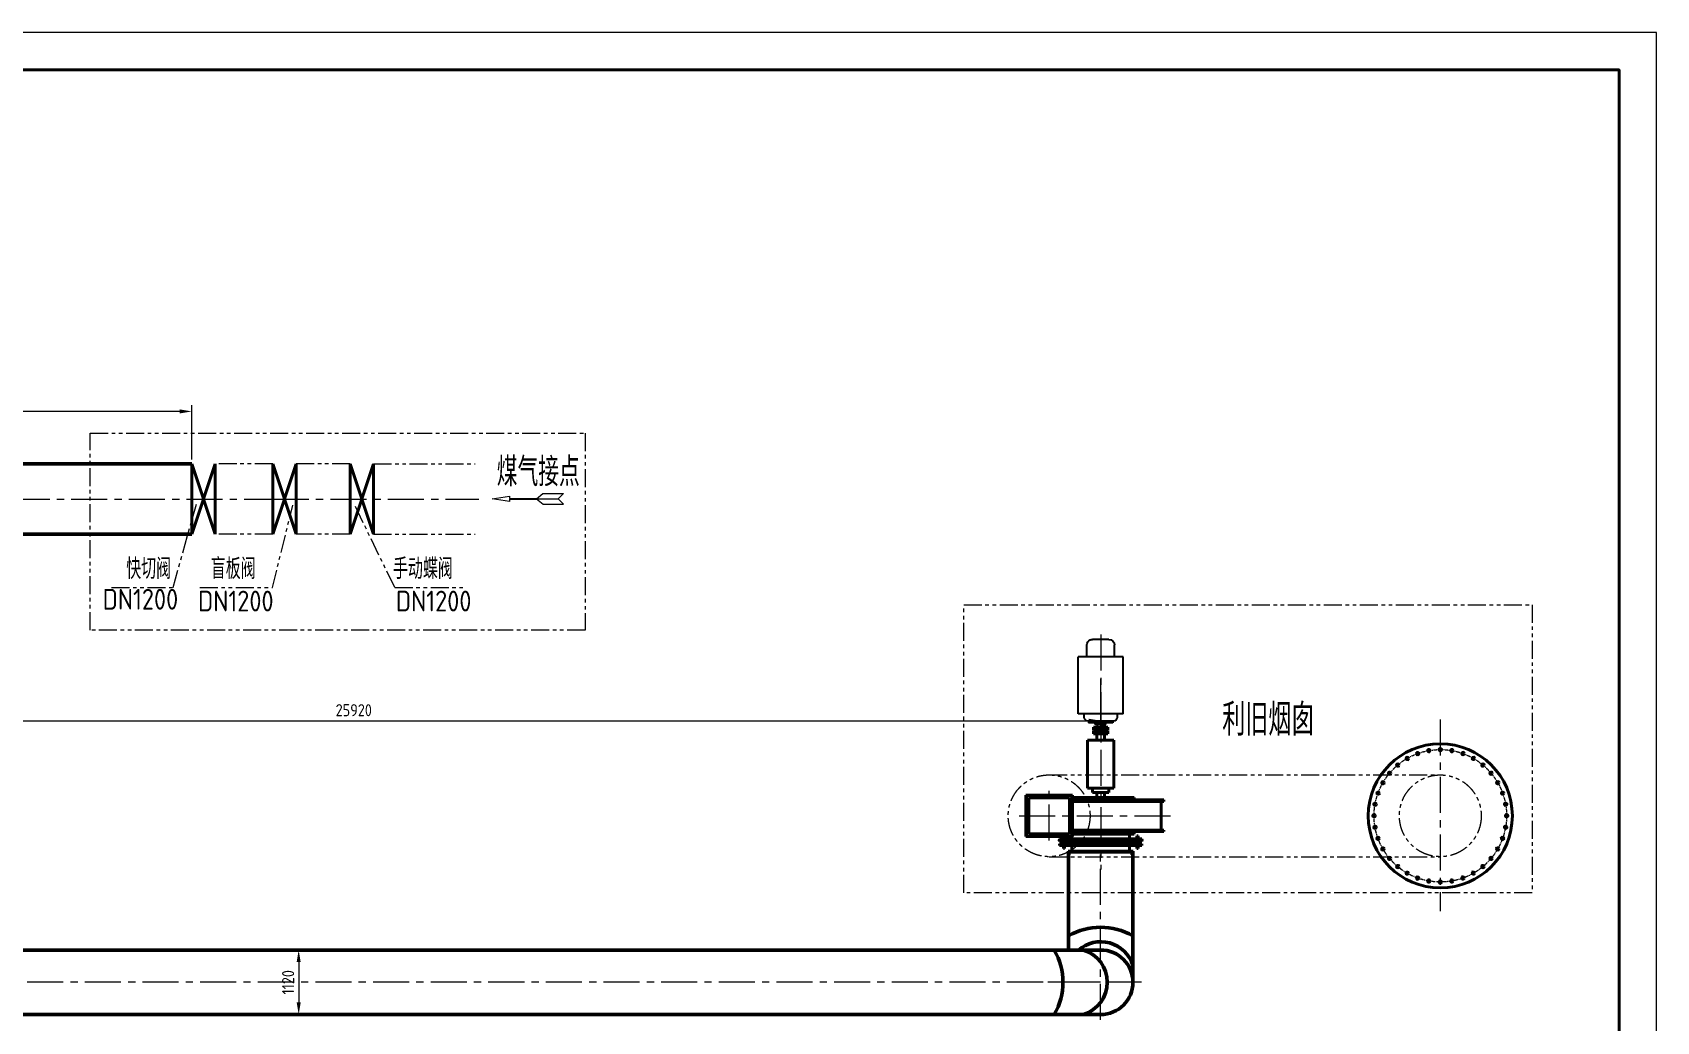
# Model space of a CAD drawing. Header units: millimetres. Extents: x 188205 to 604756, y -401673 to 15123.
# Drawn here: x 375151 to 403332, y -63325 to -46152 of the extents above; entities that cross this region are included whole.
import ezdxf

# ---------------------------------------------------------------- set-up
doc = ezdxf.new("R2010")
doc.units = ezdxf.units.MM
doc.header["$LTSCALE"] = 500
doc.linetypes.add('CENTER', pattern=[2, 1.25, -0.25, 0.25, -0.25])
doc.linetypes.add('PHANTOM2', pattern=[1.25, 0.625, -0.125, 0.125, -0.125, 0.125, -0.125])
doc.layers.add('01', color=7, linetype='Continuous')
for name, color, linetype, lineweight in [('2D', 4, 'PHANTOM2', 20), ('BIAOZHU', 3, 'Continuous', 25), ('gas', 2, 'Continuous', 50), ('gas-smoke', 6, 'Continuous', 50), ('SHI', 7, 'Continuous', 40), ('WEN', 3, 'Continuous', 20), ('XI', 2, 'Continuous', 20), ('ZHONG', 1, 'CENTER', 20), ('实体', 7, 'Continuous', 40)]:
    doc.layers.add(name, color=color, linetype=linetype, lineweight=lineweight)
doc.styles.add('GB', font='gbenor.shx', dxfattribs={"bigfont": 'gbcbig.shx'})
doc.styles.add('工程字', font='gbenor.shx', dxfattribs={"bigfont": 'gbcbig.shx'})
doc.dimstyles.new('ISO-60', dxfattribs={"dimscale": 60, "dimtxt": 3.5, "dimasz": 3.5, "dimexe": 1.8, "dimexo": 1.25, "dimgap": 1.3, "dimtad": 1, "dimrnd": 1, "dimdsep": 46, "dimtxsty": 'GB', "dimcen": 0, "dimclrd": 3, "dimclre": 3, "dimclrt": 256, "dimadec": 0, "dimazin": 0, "dimtfac": 1, "dimtix": 1, "dimtmove": 0, "dimatfit": 3, "dimldrblk": 'DOTSMALL', "dimfxl": 0, "dimlwd": 20, "dimlwe": 20, "dimarcsym": 0})

# ---------------------------------------------------------------- blocks, each defined once
blk = doc.blocks.new('gss-waste-master-1')
at = {"layer": 'gas-smoke'}
for p, q in [((43967, 8490), (43967, 10187)), ((45087, 7930), (45087, 10187)), ((44527, 8490), (13683, 8490)), ((44527, 7370), (13683, 7370))]:
    blk.add_line(p, q, dxfattribs=at)
for centre, radius, start, end in [((44527, 7765), 1120, 60, 120), ((42752, 7930), 1120, 330, 30), ((44527, 8047), 587, 17.588, 131.0882), ((44055, 7930), 587, 287.588, 72.412), ((44527, 7930), 560, 270, 90)]:
    blk.add_arc(centre, radius, start, end, dxfattribs=at)
at = {"layer": 'ZHONG'}
for p, q in [((44527, 7276), (44527, 10187)), ((44527, 7930), (1380, 7930)), ((45234, 7930), (43345, 7930))]:
    blk.add_line(p, q, dxfattribs=at)
blk = doc.blocks.new('gas-master-1')
at = {"layer": 'gas'}
for p, q in [((11505, 9710), (28756, 9710)), ((13585, 8490), (28756, 8490))]:
    blk.add_line(p, q, dxfattribs=at)
at = {"layer": 'ZHONG'}
for q in [(28756, 9100), (30273, 9100)]:
    blk.add_line((-335, 9100), q, dxfattribs=at)
blk = doc.blocks.new('A$C76B07F6D')
at = {"layer": '01'}
for p, q in [((388, 1492), (182, 1492)), ((1379, 1641), (388, 1641)), ((388, 861), (388, 1641)), ((1379, 861), (1379, 1641)), ((1440, 1539), (1379, 1539)), ((1502, 1031), (1502, 1470)), ((1502, 1462), (1531, 1462)), ((1531, 1039), (1531, 1462)), ((86, 1108), (86, 1395)), ((1563, 1346), (1531, 1346)), ((1563, 1159), (1531, 1159)), ((1563, 1252), (1563, 1346)), ((1611, 1305), (1563, 1305)), ((1563, 1253), (1563, 1159)), ((1611, 1202), (1563, 1202)), ((388, 1011), (182, 1011)), ((1379, 861), (388, 861)), ((1440, 962), (1379, 962)), ((1502, 1039), (1531, 1039))]:
    blk.add_line(p, q, dxfattribs=at)
for centre, radius, start, end in [((182, 1395), 96.8, 155.3788, 180), ((182, 1395), 96.8, 90, 155.3788), ((1433, 1470), 69.2, 0, 84.4469), ((182, 1108), 96.8, 180, 270), ((1433, 1031), 69.2, 275.5531, 0)]:
    blk.add_arc(centre, radius, start, end, dxfattribs=at)
at = {"layer": 'SHI'}
for p, q in [((3509, 2548), (2787, 2548)), ((2787, 2548), (2787, 1742)), ((3509, 2548), (3509, 1742)), ((3463, 2500), (2833, 2500)), ((2833, 2500), (2833, 1790)), ((3463, 2500), (3463, 1790)), ((3509, 1742), (2787, 1742)), ((2827, 1742), (2827, 670)), ((3463, 1790), (2833, 1790)), ((2873, 1742), (2873, 154)), ((2900, 1742), (2900, 154)), ((3395, 1742), (3395, 154)), ((3422, 1742), (3422, 154)), ((3469, 1742), (3469, 670)), ((3546, 1899), (3509, 1899)), ((3546, 1881), (3509, 1881)), ((3546, 1751), (3509, 1751)), ((3591, 1967), (3546, 1967)), ((3546, 1967), (3546, 1251)), ((3591, 1967), (3591, 1251)), ((3637, 1899), (3591, 1899)), ((3637, 1881), (3591, 1881)), ((3637, 1751), (3591, 1751)), ((3637, 1967), (3637, 1251)), ((3663, 1967), (3637, 1967)), ((3663, 1967), (3663, 1251)), ((3717, 1899), (3663, 1899)), ((3717, 1881), (3663, 1881)), ((3761, 1751), (3663, 1751)), ((3717, 1899), (3717, 1881)), ((3761, 1251), (3761, 1816)), ((3781, 1816), (3761, 1816)), ((3781, 1251), (3781, 1816)), ((2669, 1481), (1832, 1481)), ((1832, 1022), (1832, 1480)), ((2669, 1022), (2669, 1480)), ((1661, 1376), (1611, 1376)), ((1611, 1126), (1611, 1376)), ((1661, 1126), (1661, 1376)), ((1722, 1376), (1671, 1376)), ((1671, 1376), (1671, 1128)), ((1671, 1375), (1671, 1128)), ((1722, 1128), (1671, 1128)), ((1722, 1376), (1722, 1128)), ((1722, 1375), (1722, 1128)), ((1722, 1315), (1832, 1315)), ((1832, 1183), (1722, 1183)), ((2669, 1391), (2744, 1391)), ((2744, 1112), (2744, 1391)), ((2827, 1315), (2744, 1315)), ((2744, 1183), (2827, 1183)), ((3546, 535), (3546, 1251)), ((3591, 535), (3591, 1251)), ((3637, 535), (3637, 1251)), ((3663, 535), (3663, 1251)), ((3761, 1251), (3761, 686)), ((3781, 1251), (3781, 686)), ((1661, 1126), (1611, 1126)), ((2669, 1022), (1832, 1022)), ((2669, 1112), (2744, 1112)), ((2827, 670), (2873, 670)), ((3469, 670), (3422, 670)), ((3546, 751), (3469, 751)), ((3493, 603), (3493, 621)), ((3546, 621), (3493, 621)), ((3546, 603), (3493, 603)), ((3637, 751), (3591, 751)), ((3637, 621), (3591, 621)), ((3637, 603), (3591, 603)), ((3761, 751), (3663, 751)), ((3717, 621), (3663, 621)), ((3717, 603), (3663, 603)), ((3717, 603), (3717, 621)), ((3781, 686), (3761, 686)), ((3591, 535), (3546, 535)), ((3663, 535), (3637, 535)), ((2873, 154), (2900, 154)), ((2900, 203), (3148, 203)), ((3395, 203), (3148, 203)), ((3422, 154), (3395, 154))]:
    blk.add_line(p, q, dxfattribs=at)
for centre in [(2806, 2530), (2920, 2530), (3034, 2530), (3148, 2530), (3262, 2530), (3376, 2530), (3490, 2530), (2806, 2420), (2806, 2310), (3490, 2420), (3490, 2310), (2806, 2200), (2806, 2090), (2806, 1980), (3490, 2200), (3490, 2090), (3490, 1980), (2806, 1870), (2806, 1760), (2920, 1760), (3034, 1760), (3148, 1760), (3262, 1760), (3376, 1760), (3490, 1870), (3490, 1760)]:
    blk.add_circle(centre, 6, dxfattribs=at)
at = {"layer": 'ZHONG'}
for p, q in [((2806, 2548), (2806, 1742)), ((3148, 2667), (3148, 0)), ((3490, 2548), (3490, 1742)), ((3509, 2530), (2787, 2530)), ((3578, 2145), (2713, 2145)), ((3568, 1997), (3568, 1251)), ((3509, 1760), (2787, 1760)), ((3826, 1781), (3739, 1781)), ((0, 1251), (4080, 1251)), ((3568, 506), (3568, 1251)), ((3826, 721), (3739, 721))]:
    blk.add_line(p, q, dxfattribs=at)
blk = doc.blocks.new('箭头细箭')
for p, q in [((-19.07, -1.43), (-17.58, 0.01)), ((-13.55, 1.45), (-19.05, 1.45)), ((-19.05, 1.45), (-17.58, 0.01)), ((-11.83, 0.01), (-17.58, 0.01)), ((-11.83, 0.01), (-13.57, -1.43)), ((-11.83, 0.01), (-13.55, 1.45)), ((-11.83, -0.04), (-11.83, 0.06)), ((-4.64, 0.06), (-11.83, 0.06)), ((-4.64, 0.76), (-4.64, 0.06)), ((0, 0), (-4.64, 0.76)), ((-4.64, -0.74), (0, 0)), ((-13.57, -1.43), (-19.07, -1.43)), ((-4.64, -0.04), (-11.83, -0.04)), ((-4.64, -0.04), (-4.64, -0.74))]:
    blk.add_line(p, q)
blk = doc.blocks.new('*D215')
at = {"layer": 'Defpoints', "color": 0}
for p in [(379762, -62083), (379770, -63203), (379849, -63203)]:
    blk.add_point(p, dxfattribs=at)
at = {"layer": 'WEN', "color": 3, "lineweight": 20}
for p, q in [((379837, -62083), (379878, -62083)), ((379770, -62293), (379770, -62993)), ((379774, -63203), (379662, -63203))]:
    blk.add_line(p, q, dxfattribs=at)
at = {"layer": 'WEN', "color": 3}
for points in [[(379735, -62293), (379805, -62293), (379770, -62083)], [(379735, -62993), (379805, -62993), (379770, -63203)]]:
    blk.add_solid(points, dxfattribs=at)
at = {"layer": 'WEN', "insert": (379587, -62643), "char_height": 210, "attachment_point": 5, "rotation": 90, "style": 'GB'}
blk.add_mtext('1120', dxfattribs=at)
blk = doc.blocks.new('_DotSmall')
at = {"color": 0, "linetype": 'ByBlock', "const_width": 0.5}
blk.add_lwpolyline([(-0.0625, 0, 1), (0.0625, 0, 1)], format="xyb", close=True, dxfattribs=at)
blk = doc.blocks.new('*D367')
at = {"layer": 'Defpoints', "color": 0}
for p in [(360664, -52732), (360664, -53643), (377915, -53643)]:
    blk.add_point(p, dxfattribs=at)
at = {"layer": 'WEN', "color": 3, "lineweight": 20}
for p, q in [((360664, -53568), (360664, -52624)), ((377915, -53568), (377915, -52624)), ((377705, -52732), (360874, -52732))]:
    blk.add_line(p, q, dxfattribs=at)
at = {"layer": 'WEN', "color": 3}
for points in [[(360874, -52697), (360874, -52767), (360664, -52732)], [(377705, -52697), (377705, -52767), (377915, -52732)]]:
    blk.add_solid(points, dxfattribs=at)
at = {"layer": 'WEN', "insert": (369289, -52549), "char_height": 210, "attachment_point": 5, "style": 'GB'}
blk.add_mtext('17251', dxfattribs=at)
blk = doc.blocks.new('*D421')
at = {"layer": 'Defpoints', "color": 0}
for p in [(367766, -57302), (393686, -57302), (393686, -58102)]:
    blk.add_point(p, dxfattribs=at)
at = {"layer": 'WEN', "color": 3, "lineweight": 20}
for p, q in [((367766, -57377), (367766, -58210)), ((393686, -57377), (393686, -58210)), ((367976, -58102), (393476, -58102))]:
    blk.add_line(p, q, dxfattribs=at)
at = {"layer": 'WEN', "color": 3}
for points in [[(367976, -58067), (367976, -58137), (367766, -58102)], [(393476, -58067), (393476, -58137), (393686, -58102)]]:
    blk.add_solid(points, dxfattribs=at)
at = {"layer": 'WEN', "insert": (380726, -57919), "char_height": 210, "attachment_point": 5, "style": 'GB'}
blk.add_mtext('25920', dxfattribs=at)

msp = doc.modelspace()

# ---------------------------------------------------------------- linework, layer by layer
at = {"layer": '2D'}
for p, q in [((379319.553, -53642.699), (378320.021, -53642.699)), ((379319.553, -53642.699), (378320.021, -53642.699)), ((380663.707, -53642.699), (379724.833, -53642.699)), ((380663.707, -53642.699), (379724.833, -53642.699)), ((381068.987, -53642.699), (382831.244, -53642.699)), ((377590.885, -55789.037), (377995.056, -54342.029)), ((377590.885, -55789.037), (377995.056, -54342.029)), ((379314.53, -55789.037), (379666.901, -54359.51)), ((379314.53, -55789.037), (379666.901, -54359.51)), ((381435.974, -55789.037), (380735.009, -54346.399)), ((381435.974, -55789.037), (380735.009, -54346.399)), ((379319.553, -54862.699), (378320.021, -54862.699)), ((379319.553, -54862.699), (378320.021, -54862.699)), ((380663.707, -54862.699), (379724.833, -54862.699)), ((380663.707, -54862.699), (379724.833, -54862.699)), ((381068.987, -54862.699), (382830.67, -54862.699)), ((376520.245, -55789.037), (377590.885, -55789.037)), ((378052.939, -55789.037), (379314.53, -55789.037)), ((381435.974, -55789.037), (382616.228, -55789.037)), ((392792.203, -59042.699), (399580.213, -59042.699)), ((392792.203, -60462.699), (399580.213, -60462.699))]:
    msp.add_line(p, q, dxfattribs=at)
for points in [[(376150.16, -53110.798), (384741.763, -53110.798), (384741.763, -56529.138), (376150.16, -56529.138)], [(391309.406, -56088.218), (401174.393, -56088.218), (401174.393, -61092.685), (391309.406, -61092.685)]]:
    msp.add_lwpolyline(points, close=True, dxfattribs=at)
for centre in [(392792.203, -59752.699), (399580.213, -59752.699)]:
    msp.add_circle(centre, 710, dxfattribs=at)
at = {"layer": 'SHI'}
msp.add_lwpolyline([(344831.668, -84112.352), (402681.668, -84112.352), (402681.668, -46802.352), (344831.668, -46802.352)], close=True, dxfattribs=at)
for centre, radius in [((399580.213, -59752.699), 1250), ((399380.518, -58620.17), 20), ((399580.213, -58602.699), 20), ((399779.909, -58620.17), 20), ((398841.008, -58871.748), 20), ((399005.213, -58756.769), 20), ((399186.89, -58672.052), 20), ((399973.537, -58672.052), 20), ((400155.213, -58756.769), 20), ((400319.419, -58871.748), 20), ((398584.284, -59177.699), 20), ((398699.262, -59013.493), 20), ((400461.164, -59013.493), 20), ((400576.143, -59177.699), 20), ((398499.567, -59359.375), 20), ((400660.86, -59359.375), 20), ((398430.213, -59752.699), 20), ((398447.684, -59553.003), 20), ((400712.742, -59553.003), 20), ((400730.213, -59752.699), 20), ((398447.684, -59952.394), 20), ((400712.742, -59952.394), 20), ((398499.567, -60146.022), 20), ((400660.86, -60146.022), 20), ((398584.284, -60327.699), 20), ((398699.262, -60491.904), 20), ((400461.164, -60491.904), 20), ((400576.143, -60327.699), 20), ((398841.008, -60633.65), 20), ((399005.213, -60748.628), 20), ((399186.89, -60833.345), 20), ((399380.518, -60885.228), 20), ((399779.909, -60885.228), 20), ((399973.537, -60833.345), 20), ((400155.213, -60748.628), 20), ((400319.419, -60633.65), 20), ((399580.213, -60902.699), 20)]:
    msp.add_circle(centre, radius, dxfattribs=at)
at = {"layer": 'XI'}
msp.add_lwpolyline([(343206.668, -84762.352), (403331.668, -84762.352), (403331.668, -46152.352), (343206.668, -46152.352)], close=True, dxfattribs=at)
at = {"layer": 'ZHONG'}
for p, q in [((379319.553, -54252.699), (382897.256, -54252.699)), ((399580.213, -58078.273), (399580.213, -61409.499))]:
    msp.add_line(p, q, dxfattribs=at)
at = {"layer": 'ZHONG', "ltscale": 0.1}
for p, q in [((399373.118, -58578.2), (399388.284, -58664.215)), ((399580.213, -58560.081), (399580.213, -58647.423)), ((399787.309, -58578.2), (399772.142, -58664.215)), ((398813.614, -58839.101), (398869.756, -58906.009)), ((398983.905, -58719.862), (399027.576, -58795.502)), ((399172.314, -58632.005), (399202.187, -58714.08)), ((399988.112, -58632.005), (399958.24, -58714.08)), ((400176.522, -58719.862), (400132.851, -58795.502)), ((400346.813, -58839.101), (400290.671, -58906.009)), ((398547.377, -59156.39), (398623.017, -59200.061)), ((398666.616, -58986.099), (398733.523, -59042.241)), ((400493.811, -58986.099), (400426.903, -59042.241)), ((400613.05, -59156.39), (400537.41, -59200.061)), ((398459.52, -59344.8), (398541.594, -59374.672)), ((400700.907, -59344.8), (400618.832, -59374.672)), ((398405.715, -59545.603), (398491.73, -59560.77)), ((400754.712, -59545.603), (400668.697, -59560.77)), ((398387.596, -59752.699), (398474.938, -59752.699)), ((398405.715, -59959.794), (398491.73, -59944.628)), ((400754.712, -59959.794), (400668.697, -59944.628)), ((400772.831, -59752.699), (400685.489, -59752.699)), ((398459.52, -60160.598), (398541.594, -60130.725)), ((398547.377, -60349.007), (398623.017, -60305.336)), ((400613.05, -60349.007), (400537.41, -60305.336)), ((400700.907, -60160.598), (400618.832, -60130.725)), ((398666.616, -60519.298), (398733.523, -60463.156)), ((400493.811, -60519.298), (400426.903, -60463.156)), ((398813.614, -60666.296), (398869.756, -60599.389)), ((398983.905, -60785.535), (399027.576, -60709.895)), ((399172.314, -60873.392), (399202.187, -60791.318)), ((399373.118, -60927.197), (399388.284, -60841.182)), ((399580.213, -60945.316), (399580.213, -60857.974)), ((399787.309, -60927.197), (399772.142, -60841.182)), ((399988.112, -60873.392), (399958.24, -60791.318)), ((400176.522, -60785.535), (400132.851, -60709.895)), ((400346.813, -60666.296), (400290.671, -60599.389))]:
    msp.add_line(p, q, dxfattribs=at)
msp.add_circle((399580.213, -59752.699), 1150, dxfattribs=at)
at = {"layer": '实体'}
for p, q in [((377914.741, -54862.699), (377914.741, -53642.699)), ((377914.741, -53642.699), (378320.021, -54862.699)), ((378320.021, -53642.699), (377914.741, -54862.699)), ((377914.741, -54862.699), (377914.741, -53642.699)), ((377914.741, -53642.699), (378320.021, -54862.699)), ((378320.021, -53642.699), (377914.741, -54862.699)), ((378320.021, -54862.699), (378320.021, -53642.699)), ((378320.021, -54862.699), (378320.021, -53642.699)), ((379319.553, -54862.699), (379319.553, -53642.699)), ((379319.553, -53642.699), (379724.833, -54862.699)), ((379724.833, -53642.699), (379319.553, -54862.699)), ((379319.553, -54862.699), (379319.553, -53642.699)), ((379319.553, -53642.699), (379724.833, -54862.699)), ((379724.833, -53642.699), (379319.553, -54862.699)), ((379724.833, -54862.699), (379724.833, -53642.699)), ((379724.833, -54862.699), (379724.833, -53642.699)), ((380663.707, -54862.699), (380663.707, -53642.699)), ((380663.707, -53642.699), (381068.987, -54862.699)), ((381068.987, -53642.699), (380663.707, -54862.699)), ((380663.707, -54862.699), (380663.707, -53642.699)), ((380663.707, -53642.699), (381068.987, -54862.699)), ((381068.987, -53642.699), (380663.707, -54862.699)), ((381068.987, -54862.699), (381068.987, -53642.699)), ((381068.987, -54862.699), (381068.987, -53642.699))]:
    msp.add_line(p, q, dxfattribs=at)

# ---------------------------------------------------------------- block references
at = {"layer": 'BIAOZHU', "color": 0, "xscale": -1, "rotation": 90}
msp.add_blockref('A$C76B07F6D', (394937.592, -56605.024), dxfattribs=at)
at = {"layer": 'WEN'}
for name, p in [('gas-master-1', (349159.217, -63352.699)), ('gss-waste-master-1', (349158.726, -70572.699))]:
    msp.add_blockref(name, p, dxfattribs=at)
at = {"layer": 'WEN', "xscale": -65, "yscale": 65, "zscale": 65}
msp.add_blockref('箭头细箭', (383128.28, -54250.397), dxfattribs=at)

# ---------------------------------------------------------------- texts
at = {"layer": '2D', "style": '工程字'}
for s, p in [('快切阀', (376777.848, -55642.609)), ('盲板阀', (378245.555, -55642.609)), ('手动蝶阀', (381406.928, -55642.609)), ('DN1200', (376367.927, -56173.143)), ('DN1200', (378022.9, -56204.422)), ('DN1200', (381456.362, -56204.422))]:
    msp.add_text(s, height=360, dxfattribs=at).set_placement(p)
at = {"layer": 'WEN', "style": 'GB'}
for s, height, p in [('煤气接点', 500, (383207.544, -54031.359)), ('利旧烟囱', 554.373, (395797.113, -58360.235))]:
    msp.add_text(s, height=height, dxfattribs=at).set_placement(p)

# ---------------------------------------------------------------- dimensions: what is measured, and where the dimension line sits
at = {"layer": 'WEN'}
for base, p1, p2, picture, middle in [((360664.204, -52732.176), (377914.741, -53642.699), (360664.204, -53642.699), '*D367', (369289.472, -52549.176)), ((393686.203, -58101.759), (367766.215, -57301.528), (393686.203, -57301.528), '*D421', (380726.209, -57918.759))]:
    dim = msp.add_linear_dim(base=base, p1=p1, p2=p2, dimstyle='ISO-60', dxfattribs=at)
    dim.commit()
    dim.dimension.update_dxf_attribs({"geometry": picture, "text_midpoint": middle})
dim = msp.add_linear_dim(base=(379769.583, -63202.699), p1=(379761.651, -62082.699), p2=(379848.91, -63202.699), angle=90, dimstyle='ISO-60', dxfattribs=at)
dim.commit()
dim.dimension.update_dxf_attribs({"geometry": '*D215', "text_midpoint": (379586.583, -62642.699)})

doc.saveas('drawing.dxf')
